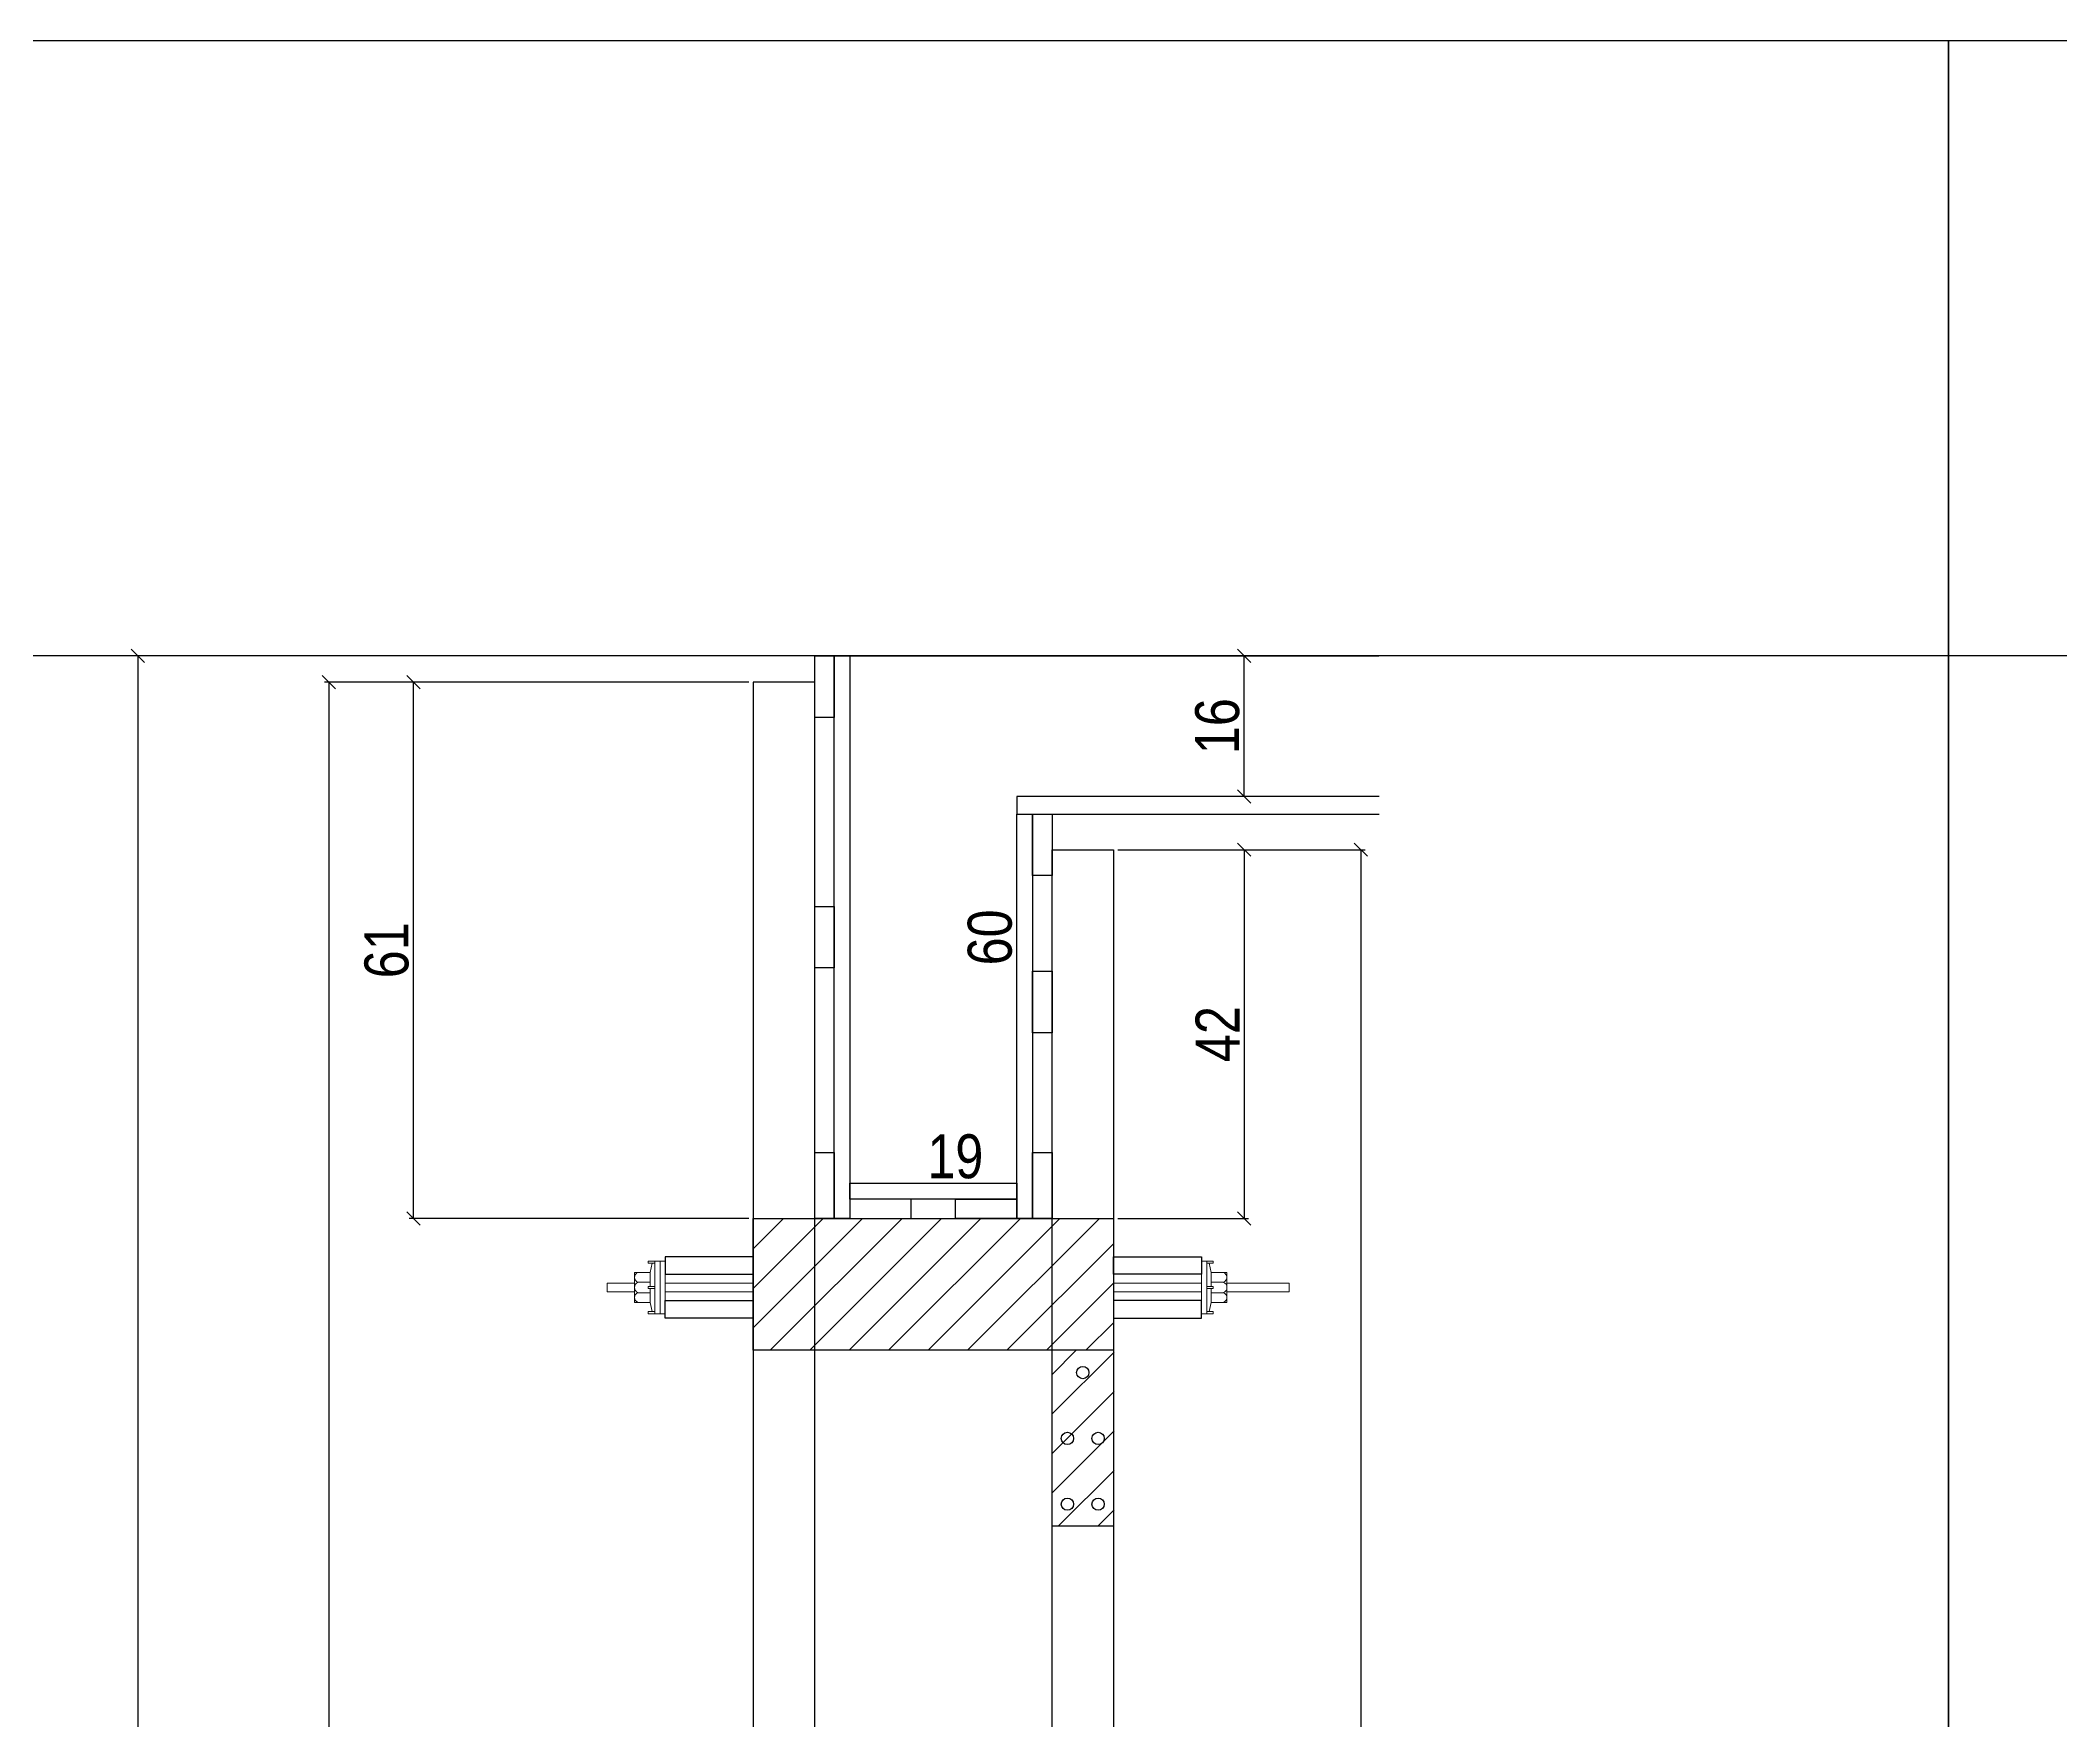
# Model space of a CAD drawing. Extents: x 17311 to 161354, y 153625 to 211469.
# Drawn here: x 19813.1 to 20272.7, y 205877.3 to 206259.5 of the extents above; entities that cross this region are included whole.
import ezdxf

# ---------------------------------------------------------------- set-up
doc = ezdxf.new("R2010")
doc.units = 0
doc.layers.get('0').update_dxf_attribs({"linetype": 'CONTINUOUS'})
doc.layers.get('DEFPOINTS').update_dxf_attribs({"linetype": 'CONTINUOUS'})
for name, color, linetype in [('8', 111, 'CONTINUOUS'), ('COTA', 241, 'CONTINUOUS'), ('detalhes', 4, 'CONTINUOUS'), ('TIRAS REESCORAMENTO', 252, 'CONTINUOUS'), ('VIGAS', 3, 'CONTINUOUS')]:
    doc.layers.add(name, color=color, linetype=linetype)
doc.layers.add('BARRA_ANCORAGEM', color=1, linetype='CONTINUOUS', lineweight=15)
doc.styles.add('COTA TECNICA 2X', font='techl___.ttf', dxfattribs={"height": 10})
doc.dimstyles.new('SECAO', dxfattribs={"dimscale": 0.333333, "dimtxt": 5, "dimasz": 9, "dimexe": 3, "dimexo": 3, "dimgap": 3, "dimtad": 1, "dimdec": 1, "dimlfac": 0.5, "dimzin": 12, "dimdsep": 46, "dimtxsty": 'COTA TECNICA 2X', "dimblk1": 'OBLIQUE', "dimblk2": 'OBLIQUE', "dimsah": 1, "dimcen": 0.9, "dimclrd": 4, "dimclre": 4, "dimclrt": 240, "dimadec": 1, "dimazin": 3, "dimtfac": 1, "dimtdec": 1, "dimtmove": 0, "dimatfit": 3, "dimfxl": 1, "dimtolj": 1, "dimtzin": 12, "dimarcsym": 0})

# ---------------------------------------------------------------- blocks, each defined once
blk = doc.blocks.new('_Oblique')
at = {"color": 0, "linetype": 'ByBlock', "lineweight": -2}
blk.add_line((-0.5, -0.5), (0.5, 0.5), dxfattribs=at)
blk = doc.blocks.new('*D3194')
at = {"layer": 'DEFPOINTS', "color": 0, "transparency": 16777216}
for p in [(19975.36, 206113.37), (19878.81, 205527.28), (19975.36, 205527.28)]:
    blk.add_point(p, dxfattribs=at)
at = {"layer": 'detalhes', "color": 4, "lineweight": -2, "transparency": 16777216}
for p, q in [((19974.36, 206113.37), (19877.81, 206113.37)), ((19878.81, 206113.37), (19878.81, 205527.28)), ((19974.36, 205527.28), (19877.81, 205527.28))]:
    blk.add_line(p, q, dxfattribs=at)
at = {"layer": 'detalhes', "color": 4, "lineweight": -2, "transparency": 16777216, "xscale": 3, "yscale": 3, "zscale": 3}
for p, rotation in [((19878.81, 206113.37), 90), ((19878.81, 205527.28), 270)]:
    blk.add_blockref('_Oblique', p, dxfattribs=dict(at, rotation=rotation))
at = {"layer": 'detalhes', "color": 240, "transparency": 16777216, "insert": (19872.56, 205820.33), "char_height": 10, "attachment_point": 5, "rotation": 90, "style": 'COTA TECNICA 2X'}
blk.add_mtext('\\A1;293', dxfattribs=at)
blk = doc.blocks.new('*D3200')
at = {"layer": 'DEFPOINTS', "color": 0, "transparency": 16777216}
for p in [(19898.07, 206113.37), (19975.36, 206113.37), (19975.36, 205991.32)]:
    blk.add_point(p, dxfattribs=at)
at = {"layer": 'detalhes', "color": 4, "lineweight": -2, "transparency": 16777216}
for p, q in [((19974.36, 206113.37), (19897.07, 206113.37)), ((19898.07, 205991.32), (19898.07, 206113.37)), ((19974.36, 205991.32), (19897.07, 205991.32))]:
    blk.add_line(p, q, dxfattribs=at)
at = {"layer": 'detalhes', "color": 4, "lineweight": -2, "transparency": 16777216, "xscale": 3, "yscale": 3, "zscale": 3}
for p, rotation in [((19898.07, 206113.37), 90), ((19898.07, 205991.32), 270)]:
    blk.add_blockref('_Oblique', p, dxfattribs=dict(at, rotation=rotation))
at = {"layer": 'detalhes', "color": 240, "transparency": 16777216, "insert": (19891.97, 206052.35), "char_height": 10, "attachment_point": 5, "rotation": 90, "style": 'COTA TECNICA 2X'}
blk.add_mtext('\\A1;61', dxfattribs=at)
blk = doc.blocks.new('*D3181')
at = {"layer": 'DEFPOINTS', "color": 0, "transparency": 16777216}
for p in [(20057.36, 206075.25), (20057.36, 205991.32), (20087.11, 205991.32)]:
    blk.add_point(p, dxfattribs=at)
at = {"layer": 'detalhes', "color": 4, "lineweight": -2, "transparency": 16777216}
for p, q in [((20058.36, 206075.25), (20088.11, 206075.25)), ((20087.11, 206075.25), (20087.11, 205991.32)), ((20058.36, 205991.32), (20088.11, 205991.32))]:
    blk.add_line(p, q, dxfattribs=at)
at = {"layer": 'detalhes', "color": 4, "lineweight": -2, "transparency": 16777216, "xscale": 3, "yscale": 3, "zscale": 3}
for p, rotation in [((20087.11, 206075.25), 90), ((20087.11, 205991.32), 270)]:
    blk.add_blockref('_Oblique', p, dxfattribs=dict(at, rotation=rotation))
at = {"layer": 'detalhes', "color": 240, "transparency": 16777216, "insert": (20081.04, 206033.29), "char_height": 10, "attachment_point": 5, "rotation": 90, "style": 'COTA TECNICA 2X'}
blk.add_mtext('\\A1;42', dxfattribs=at)
blk = doc.blocks.new('*D3182')
at = {"layer": 'DEFPOINTS', "color": 0, "transparency": 16777216}
for p in [(19989.36, 206119.37), (19835.31, 205507.28), (19975.36, 205507.28)]:
    blk.add_point(p, dxfattribs=at)
at = {"layer": 'detalhes', "color": 4, "lineweight": -2, "transparency": 16777216}
for p, q in [((19988.36, 206119.37), (19834.31, 206119.37)), ((19835.31, 206119.37), (19835.31, 205507.28)), ((19974.36, 205507.28), (19834.31, 205507.28))]:
    blk.add_line(p, q, dxfattribs=at)
at = {"layer": 'detalhes', "color": 4, "lineweight": -2, "transparency": 16777216, "xscale": 3, "yscale": 3, "zscale": 3}
for p, rotation in [((19835.31, 206119.37), 90), ((19835.31, 205507.28), 270)]:
    blk.add_blockref('_Oblique', p, dxfattribs=dict(at, rotation=rotation))
at = {"layer": 'detalhes', "color": 240, "transparency": 16777216, "insert": (19829.09, 205813.33), "char_height": 10, "attachment_point": 5, "rotation": 90, "style": 'COTA TECNICA 2X'}
blk.add_mtext('\\A1;306', dxfattribs=at)
blk = doc.blocks.new('*D3184')
at = {"layer": 'DEFPOINTS', "color": 0, "transparency": 16777216}
for p in [(20022.4, 206119.37), (20035.36, 206119.37), (20022.4, 205999.32)]:
    blk.add_point(p, dxfattribs=at)
at = {"layer": 'detalhes', "color": 240, "transparency": 16777216, "insert": (20029.26, 206055.29), "char_height": 10, "attachment_point": 5, "rotation": 90, "style": 'COTA TECNICA 2X'}
blk.add_mtext('\\A1;60', dxfattribs=at)
blk = doc.blocks.new('*D3185')
at = {"layer": 'DEFPOINTS', "color": 0, "transparency": 16777216}
for p in [(19997.36, 205999.32), (20035.36, 205999.32), (20035.36, 205999.32)]:
    blk.add_point(p, dxfattribs=at)
at = {"layer": 'detalhes', "color": 240, "transparency": 16777216, "insert": (20021.36, 206005.41), "char_height": 10, "attachment_point": 5, "style": 'COTA TECNICA 2X'}
blk.add_mtext('\\A1;19', dxfattribs=at)
blk = doc.blocks.new('*D3188')
at = {"layer": 'DEFPOINTS', "color": 0, "transparency": 16777216}
for p in [(20087.11, 206119.37), (20087.11, 206119.37), (20087.11, 206087.37)]:
    blk.add_point(p, dxfattribs=at)
at = {"layer": 'detalhes', "color": 4, "lineweight": -2, "transparency": 16777216}
for p, q in [((20087.11, 206087.37), (20087.11, 206119.37)), ((20088.11, 206119.37), (20088.11, 206119.37)), ((20088.11, 206087.37), (20088.11, 206087.37))]:
    blk.add_line(p, q, dxfattribs=at)
at = {"layer": 'detalhes', "color": 4, "lineweight": -2, "transparency": 16777216, "xscale": 3, "yscale": 3, "zscale": 3}
for p, rotation in [((20087.11, 206119.37), 90), ((20087.11, 206087.37), 270)]:
    blk.add_blockref('_Oblique', p, dxfattribs=dict(at, rotation=rotation))
at = {"layer": 'detalhes', "color": 240, "transparency": 16777216, "insert": (20081.01, 206103.37), "char_height": 10, "attachment_point": 5, "rotation": 90, "style": 'COTA TECNICA 2X'}
blk.add_mtext('\\A1;16', dxfattribs=at)
blk = doc.blocks.new('*D3189')
at = {"layer": 'DEFPOINTS', "color": 0, "transparency": 16777216}
for p in [(20058.36, 206075.25), (20058.36, 205527.28), (20113.66, 205527.28)]:
    blk.add_point(p, dxfattribs=at)
at = {"layer": 'detalhes', "color": 4, "lineweight": -2, "transparency": 16777216}
for p, q in [((20059.36, 206075.25), (20114.66, 206075.25)), ((20113.66, 206075.25), (20113.66, 205527.28)), ((20059.36, 205527.28), (20114.66, 205527.28))]:
    blk.add_line(p, q, dxfattribs=at)
at = {"layer": 'detalhes', "color": 4, "lineweight": -2, "transparency": 16777216, "xscale": 3, "yscale": 3, "zscale": 3}
for p, rotation in [((20113.66, 206075.25), 90), ((20113.66, 205527.28), 270)]:
    blk.add_blockref('_Oblique', p, dxfattribs=dict(at, rotation=rotation))
at = {"layer": 'detalhes', "color": 240, "transparency": 16777216, "insert": (20107.58, 205801.26), "char_height": 10, "attachment_point": 5, "rotation": 90, "style": 'COTA TECNICA 2X'}
blk.add_mtext('\\A1;274', dxfattribs=at)
blk = doc.blocks.new('A$C51C4441F')
at = {"layer": 'BARRA_ANCORAGEM'}
for p, q in [((-2.25, 3.4), (-1.79, 5.5)), ((-2.25, 3.4), (-5.81, 3.39)), ((-5.81, 3.39), (-5.81, -3.39)), ((-2.25, 1.2), (-5.02, 1.2)), ((-2.25, 3.4), (-2.25, 3.4)), ((-2.25, 3.4), (-2.25, 0.25)), ((-2.25, -3.4), (-5.81, -3.39)), ((-2.25, -1.2), (-5.02, -1.2)), ((-2.25, -0.25), (-2.25, -3.4)), ((-2.25, -3.4), (-1.79, -5.5))]:
    blk.add_line(p, q, dxfattribs=at)
for points in [[(-2.7, 6), (-1.2, 6), (-1.2, 5.5), (-2.7, 5.5)], [(-1.2, -6), (0, -6), (0, 6), (-1.2, 6)], [(-2.7, 0.25), (-1.2, 0.25), (-1.2, -0.25), (-2.7, -0.25)], [(-2.7, -6), (-1.2, -6), (-1.2, -5.5), (-2.7, -5.5)]]:
    blk.add_lwpolyline(points, close=True, dxfattribs=at)
for centre, radius, start, end in [((-4.66, 2.3), 1.15, 107.7845, 252.2718), ((-4.52, 0), 1.3, 112.648, 247.4083), ((-4.66, -2.3), 1.15, 107.7845, 252.2718)]:
    blk.add_arc(centre, radius, start, end, dxfattribs=at)

msp = doc.modelspace()

# ---------------------------------------------------------------- hatches: boundary and pattern name
at = {"layer": 'COTA'}
h = msp.add_hatch(dxfattribs=at)
h.set_pattern_fill('ANSI31', color=256, scale=2, style=0)
h.set_pattern_definition([(45, (-4639.5905, -7305.745), (-4.49012806, 4.49012806), [])])
h.paths.add_polyline_path([(20057.36, 205974.62), (20057.36, 205991.32), (19975.36, 205991.32), (19975.36, 205961.32), (20057.36, 205961.32), (20057.36, 205972.62), (20057.36, 205973.62), (20057.36, 205975.62)])
h = msp.add_hatch(dxfattribs=at)
h.set_pattern_fill('ANSI31', color=256, scale=2, style=0)
h.set_pattern_definition([(45, (-3616.367, 7701.914), (-4.49012806, 4.49012806), [])])
h.paths.add_polyline_path([(20043.48, 205921.3), (20057.48, 205921.3), (20057.48, 205961.24), (20043.48, 205961.24)])

# ---------------------------------------------------------------- linework, layer by layer
msp.add_line((20057.36, 205921.3), (20043.36, 205921.3))
at = {"linetype": 'Continuous'}
for points in [[(19975.36, 205527.28), (19989.36, 205527.28), (19989.36, 206113.37), (19975.36, 206113.37)], [(20057.36, 205527.28), (20043.36, 205527.28), (20043.36, 206075.25), (20057.36, 206075.25)], [(20057.36, 205961.32), (19975.36, 205961.32), (19975.36, 205991.32), (20057.36, 205991.32)]]:
    msp.add_lwpolyline(points, close=True, dxfattribs=at)
for centre in [(20050.36, 205956.24), (20046.86, 205941.27), (20053.86, 205941.27), (20046.86, 205926.3), (20053.86, 205926.3)]:
    msp.add_circle(centre, 1.4)
at = {"layer": '8', "color": 5, "linetype": 'Continuous'}
msp.add_lwpolyline([(20247.34, 205294.67), (19650.53, 205294.67), (19650.53, 206259.46), (20247.34, 206259.46)], close=True, dxfattribs=at)
at = {"layer": 'BARRA_ANCORAGEM'}
for points in [[(19954.16, 205981.62), (19955.36, 205981.62), (19955.36, 205969.62), (19954.16, 205969.62)], [(20078.56, 205981.62), (20077.36, 205981.62), (20077.36, 205969.62), (20078.56, 205969.62)], [(19942.16, 205974.62), (19948.35, 205974.62), (19948.35, 205976.62), (19942.16, 205976.62)], [(19955.36, 205974.62), (19975.36, 205974.62), (19975.36, 205976.62), (19955.36, 205976.62)], [(20077.36, 205974.62), (20057.36, 205974.62), (20057.36, 205976.62), (20077.36, 205976.62)], [(20083.17, 205974.62), (20097.36, 205974.62), (20097.36, 205976.62), (20083.17, 205976.62)]]:
    msp.add_lwpolyline(points, close=True, dxfattribs=at)
at = {"layer": 'TIRAS REESCORAMENTO', "linetype": 'ByBlock'}
for p, q in [((22634.59, 206119.37), (17860.1, 206119.37)), ((19997.36, 206119.37), (20117.71, 206119.37)), ((20035.36, 206083.37), (20117.84, 206083.37))]:
    msp.add_line(p, q, dxfattribs=at)
for points in [[(19989.36, 206119.37), (19993.76, 206119.37), (19993.76, 206105.37), (19989.36, 206105.37)], [(20038.96, 206083.37), (20043.36, 206083.37), (20043.36, 206069.37), (20038.96, 206069.37)], [(19989.36, 206062.35), (19993.76, 206062.35), (19993.76, 206048.35), (19989.36, 206048.35)], [(20038.96, 206047.59), (20043.36, 206047.59), (20043.36, 206033.59), (20038.96, 206033.59)], [(19989.36, 206006.32), (19993.76, 206006.32), (19993.76, 205991.32), (19989.36, 205991.32)], [(20038.96, 206006.32), (20043.36, 206006.32), (20043.36, 205991.32), (20038.96, 205991.32)], [(20035.36, 205995.72), (19997.36, 205995.72), (19997.36, 205999.32), (20035.36, 205999.32)], [(20011.33, 205991.32), (20011.33, 205995.72), (19997.36, 205995.72), (19997.36, 205991.32)], [(20021.4, 205991.32), (20021.4, 205995.72), (20035.36, 205995.72), (20035.36, 205991.32)], [(19955.36, 205978.62), (19975.36, 205978.62), (19975.36, 205982.62), (19955.36, 205982.62)], [(20077.36, 205978.62), (20057.36, 205978.62), (20057.36, 205982.62), (20077.36, 205982.62)], [(19955.36, 205972.62), (19975.36, 205972.62), (19975.36, 205968.62), (19955.36, 205968.62)], [(20077.36, 205972.62), (20057.36, 205972.62), (20057.36, 205968.62), (20077.36, 205968.62)]]:
    msp.add_lwpolyline(points, close=True, dxfattribs=at)
for points in [[(19997.36, 205991.32), (19993.76, 205991.32), (19993.76, 206119.37), (19997.36, 206119.37), (19997.36, 205991.32)], [(20117.84, 206087.37), (20035.36, 206087.37), (20035.36, 206083.37), (20117.84, 206083.37)], [(20038.96, 205991.32), (20035.36, 205991.32), (20035.36, 206083.37), (20038.96, 206083.37), (20038.96, 205991.32)]]:
    msp.add_lwpolyline(points, dxfattribs=at)
at = {"layer": 'VIGAS', "color": 5}
msp.add_lwpolyline([(20844.16, 205294.67), (20247.34, 205294.67), (20247.34, 206259.46), (20844.16, 206259.46)], close=True, dxfattribs=at)

# ---------------------------------------------------------------- block references
at = {"layer": 'BARRA_ANCORAGEM', "xscale": -1, "rotation": 180}
msp.add_blockref('A$C51C4441F', (19954.16, 205975.62), dxfattribs=at)
at = {"layer": 'BARRA_ANCORAGEM', "xscale": -1}
msp.add_blockref('A$C51C4441F', (20077.36, 205975.62), dxfattribs=at)

# ---------------------------------------------------------------- dimensions: what is measured, and where the dimension line sits
at = {"layer": 'detalhes', "color": 3}
for base, p1, p2, picture, middle in [((19835.31, 205507.28), (19989.36, 206119.37), (19975.36, 205507.28), '*D3182', (19829.09, 205813.33)), ((20087.11, 206119.37), (20087.11, 206087.37), (20087.11, 206119.37), '*D3188', (20081.01, 206103.37)), ((19878.81, 205527.28), (19975.36, 206113.37), (19975.36, 205527.28), '*D3194', (19872.56, 205820.33)), ((19898.07, 206113.37), (19975.36, 205991.32), (19975.36, 206113.37), '*D3200', (19891.97, 206052.35)), ((20087.11, 205991.32), (20057.36, 206075.25), (20057.36, 205991.32), '*D3181', (20081.04, 206033.29)), ((20113.66, 205527.28), (20058.36, 206075.25), (20058.36, 205527.28), '*D3189', (20107.58, 205801.26))]:
    dim = msp.add_linear_dim(base=base, p1=p1, p2=p2, angle=90, dimstyle='SECAO', dxfattribs=at)
    dim.commit()
    dim.dimension.update_dxf_attribs({"geometry": picture, "text_midpoint": middle})
dim = msp.add_linear_dim(base=(20035.36, 206119.37), p1=(20022.4, 205999.32), p2=(20022.4, 206119.37), angle=90, dimstyle='SECAO', override={"dimse1": 1, "dimse2": 1, "dimsd1": 1, "dimsd2": 1}, dxfattribs=at)
dim.commit()
dim.dimension.update_dxf_attribs({"geometry": '*D3184', "text_midpoint": (20035.36, 206055.29), "dimtype": 160})
dim = msp.add_linear_dim(base=(20035.36, 205999.32), p1=(19997.36, 205999.32), p2=(20035.36, 205999.32), dimstyle='SECAO', override={"dimse1": 1, "dimse2": 1, "dimsd1": 1, "dimsd2": 1}, dxfattribs=at)
dim.commit()
dim.dimension.update_dxf_attribs({"geometry": '*D3185', "text_midpoint": (20021.36, 205999.32), "dimtype": 160})

doc.saveas('drawing.dxf')
